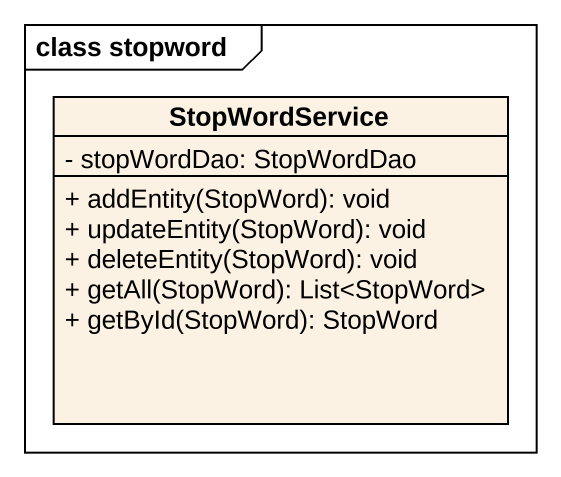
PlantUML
@startuml
mainframe class stopword
hide circle
hide empty members
skinparam classAttributeIconSize 0
class StopWordService {
  - stopWordDao: StopWordDao
  + addEntity(StopWord): void
  + updateEntity(StopWord): void
  + deleteEntity(StopWord): void
  + getAll(StopWord): List<StopWord>
  + getById(StopWord): StopWord
}
@enduml
